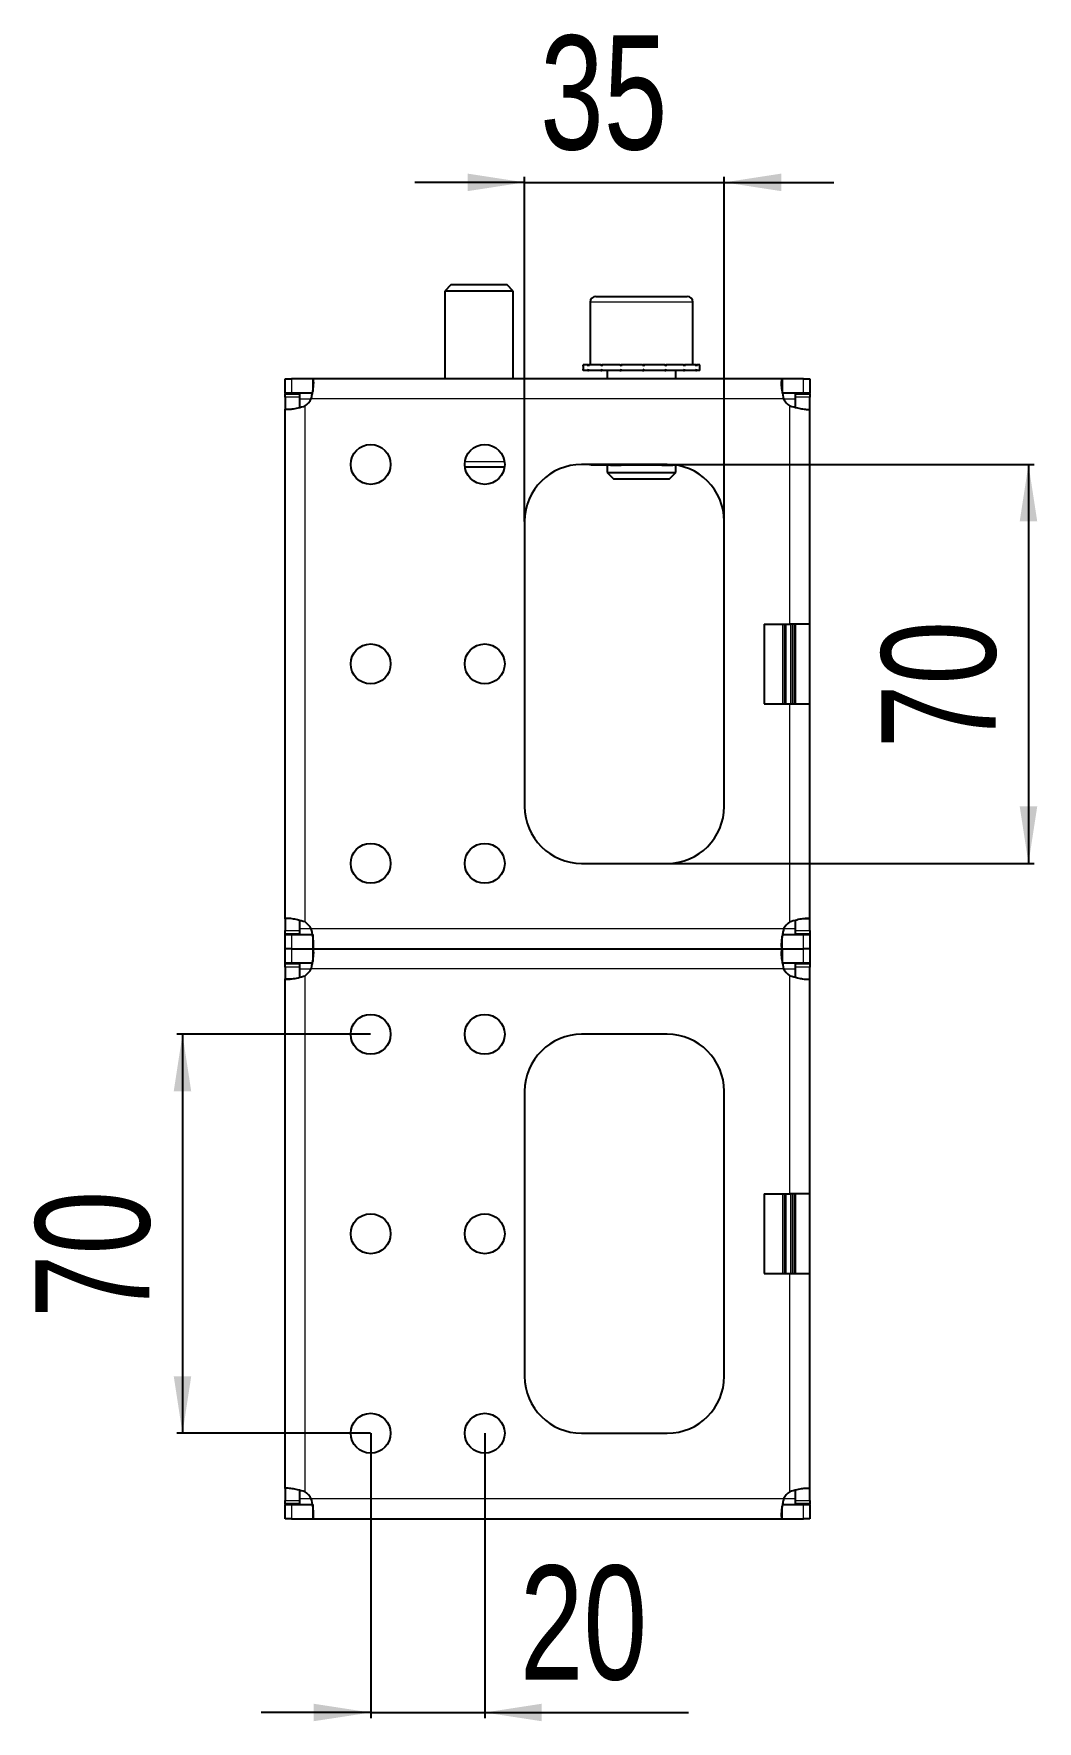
# Model space of a CAD drawing. Header units: millimetres. Extents: x 0 to 1721, y -57 to 598.
# Drawn here: x 1077 to 1253, y 253.8 to 550 of the extents above; entities that cross this region are included whole.
import ezdxf

# ---------------------------------------------------------------- set-up
doc = ezdxf.new("R2010")
doc.units = ezdxf.units.MM
doc.layers.add('FORMAT', color=7, linetype='Continuous')
doc.styles.add('SLDTEXTSTYLE0', font='TXT', dxfattribs={"width": 0.75})
doc.dimstyles.new('SLDDIMSTYLE0', dxfattribs={"dimtxt": 20, "dimasz": 10, "dimexe": 0, "dimexo": 0.0625, "dimgap": 5, "dimtad": 2, "dimdec": 1, "dimrnd": 1e-09, "dimzin": 12, "dimdsep": 46, "dimtxsty": 'SLDTEXTSTYLE0', "dimsah": 1, "dimcen": 0.09, "dimadec": 0, "dimazin": 3, "dimtfac": 1, "dimtofl": 0, "dimtmove": 0, "dimatfit": 3, "dimfxl": 0, "dimfrac": 2, "dimtolj": 1, "dimtzin": 12, "dimarcsym": 0})
doc.dimstyles.new('SLDDIMSTYLE1', dxfattribs={"dimtxt": 20, "dimasz": 10, "dimexe": 0, "dimexo": 0.0625, "dimgap": 5, "dimtad": 2, "dimdec": 1, "dimrnd": 1e-09, "dimzin": 12, "dimdsep": 46, "dimtxsty": 'SLDTEXTSTYLE0', "dimsah": 1, "dimcen": 0.09, "dimadec": 0, "dimazin": 3, "dimtfac": 1, "dimtmove": 0, "dimatfit": 0, "dimfxl": 0, "dimfrac": 2, "dimtolj": 1, "dimtzin": 12, "dimarcsym": 0})

# ---------------------------------------------------------------- blocks, each defined once
blk = doc.blocks.new('_D_7')
at = {"layer": 'FORMAT'}
for p, q in [((1188.14, 474.39), (1252.49, 474.39)), ((1251.49, 474.39), (1251.49, 404.39)), ((1188.14, 404.39), (1252.49, 404.39))]:
    blk.add_line(p, q, dxfattribs=at)
for points in [[(1251.49, 474.39), (1249.95, 464.39), (1253.03, 464.39)], [(1251.49, 404.39), (1253.03, 414.39), (1249.95, 414.39)]]:
    blk.add_solid(points, dxfattribs=at)
at = {"layer": 'FORMAT', "insert": (1225.71, 424.61), "char_height": 20, "attachment_point": 1, "rotation": 90, "style": 'SLDTEXTSTYLE0'}
blk.add_mtext('70', dxfattribs=at)
blk = doc.blocks.new('_D_8')
at = {"layer": 'FORMAT'}
for p, q in [((1163.13, 464.4), (1163.13, 524.89)), ((1198.13, 464.4), (1198.13, 524.89)), ((1163.13, 523.89), (1143.9, 523.89)), ((1163.13, 523.89), (1198.13, 523.89)), ((1198.13, 523.89), (1217.36, 523.89))]:
    blk.add_line(p, q, dxfattribs=at)
for points in [[(1163.13, 523.89), (1153.13, 525.43), (1153.13, 522.35)], [(1198.13, 523.89), (1208.13, 522.35), (1208.13, 525.43)]]:
    blk.add_solid(points, dxfattribs=at)
at = {"layer": 'FORMAT', "insert": (1165.85, 549.67), "char_height": 20, "attachment_point": 1, "style": 'SLDTEXTSTYLE0'}
blk.add_mtext('35', dxfattribs=at)
blk = doc.blocks.new('_D_9')
at = {"layer": 'FORMAT'}
for p, q in [((1136.13, 304.38), (1136.13, 254.38)), ((1156.13, 304.38), (1156.13, 254.38)), ((1136.13, 255.38), (1116.9, 255.38)), ((1136.13, 255.38), (1156.13, 255.38)), ((1156.13, 255.38), (1191.85, 255.38))]:
    blk.add_line(p, q, dxfattribs=at)
for points in [[(1136.13, 255.38), (1126.13, 256.92), (1126.13, 253.85)], [(1156.13, 255.38), (1166.13, 253.85), (1166.13, 256.92)]]:
    blk.add_solid(points, dxfattribs=at)
at = {"layer": 'FORMAT', "insert": (1162.29, 281.17), "char_height": 20, "attachment_point": 1, "style": 'SLDTEXTSTYLE0'}
blk.add_mtext('20', dxfattribs=at)
blk = doc.blocks.new('_D_10')
at = {"layer": 'FORMAT'}
for p, q in [((1136.12, 374.39), (1102.13, 374.39)), ((1103.13, 374.39), (1103.13, 304.39)), ((1136.12, 304.39), (1102.13, 304.39))]:
    blk.add_line(p, q, dxfattribs=at)
for points in [[(1103.13, 374.39), (1101.59, 364.39), (1104.66, 364.39)], [(1103.13, 304.39), (1104.66, 314.39), (1101.59, 314.39)]]:
    blk.add_solid(points, dxfattribs=at)
at = {"layer": 'FORMAT', "insert": (1077.34, 324.61), "char_height": 20, "attachment_point": 1, "rotation": 90, "style": 'SLDTEXTSTYLE0'}
blk.add_mtext('70', dxfattribs=at)

msp = doc.modelspace()

# ---------------------------------------------------------------- linework, layer by layer
at = {"color": 7, "linetype": 'Continuous', "lineweight": 25}
for p, q in [((1150.21, 505.89), (1149.13, 504.82)), ((1149.13, 504.82), (1149.13, 489.39)), ((1161.13, 504.82), (1149.13, 504.82)), ((1160.06, 505.89), (1150.21, 505.89)), ((1161.13, 504.82), (1160.06, 505.89)), ((1161.13, 489.39), (1161.13, 504.82)), ((1175.63, 503.89), (1183.45, 503.89)), ((1183.45, 503.89), (1191.63, 503.89)), ((1174.63, 502.89), (1174.63, 491.89)), ((1192.63, 491.89), (1192.63, 502.89)), ((1173.38, 491.89), (1173.38, 490.89)), ((1173.38, 491.89), (1173.39, 491.89)), ((1173.39, 491.89), (1173.39, 491.64)), ((1174.22, 491.89), (1173.39, 491.89)), ((1174.22, 491.89), (1174.32, 491.89)), ((1174.32, 491.89), (1174.32, 491.64)), ((1176.49, 491.89), (1174.32, 491.89)), ((1176.49, 491.89), (1176.67, 491.89)), ((1176.67, 491.89), (1176.67, 491.64)), ((1179.84, 491.89), (1176.67, 491.89)), ((1179.84, 491.89), (1180.08, 491.89)), ((1180.08, 491.89), (1180.08, 491.64)), ((1183.78, 491.89), (1180.08, 491.89)), ((1183.78, 491.89), (1183.85, 491.89)), ((1183.98, 491.89), (1184.03, 491.89)), ((1184.03, 491.89), (1184.03, 491.64)), ((1187.69, 491.89), (1184.03, 491.89)), ((1187.69, 491.89), (1187.92, 491.89)), ((1187.92, 491.89), (1187.92, 491.64)), ((1190.98, 491.89), (1187.92, 491.89)), ((1190.98, 491.89), (1191.15, 491.89)), ((1191.15, 491.89), (1191.15, 491.64)), ((1193.16, 491.89), (1191.15, 491.89)), ((1193.16, 491.89), (1193.25, 491.89)), ((1193.25, 491.89), (1193.25, 491.64)), ((1193.88, 491.89), (1193.25, 491.89)), ((1193.88, 490.89), (1193.88, 491.89)), ((1121.13, 486.89), (1121.13, 489.39)), ((1121.13, 489.39), (1122.24, 489.39)), ((1125.96, 489.39), (1122.24, 489.39)), ((1208.3, 489.39), (1125.96, 489.39)), ((1125.96, 489.39), (1125.96, 487.18)), ((1173.38, 490.89), (1173.39, 490.89)), ((1173.39, 490.89), (1173.39, 491.14)), ((1174.22, 490.89), (1173.39, 490.89)), ((1174.22, 490.89), (1174.32, 490.89)), ((1174.32, 490.89), (1174.32, 491.14)), ((1176.49, 490.89), (1174.32, 490.89)), ((1176.49, 490.89), (1176.67, 490.89)), ((1176.67, 490.89), (1176.67, 491.14)), ((1179.84, 490.89), (1176.67, 490.89)), ((1177.63, 490.89), (1177.63, 489.39)), ((1179.84, 490.89), (1180.08, 490.89)), ((1180.08, 490.89), (1180.08, 491.14)), ((1183.78, 490.89), (1180.08, 490.89)), ((1183.78, 490.89), (1183.93, 490.89)), ((1183.93, 490.89), (1184.03, 490.89)), ((1184.03, 490.89), (1184.03, 491.14)), ((1187.69, 490.89), (1184.03, 490.89)), ((1187.69, 490.89), (1187.92, 490.89)), ((1187.92, 490.89), (1187.92, 491.14)), ((1190.98, 490.89), (1187.92, 490.89)), ((1189.63, 489.39), (1189.63, 490.89)), ((1190.98, 490.89), (1191.15, 490.89)), ((1191.15, 490.89), (1191.15, 491.14)), ((1193.16, 490.89), (1191.15, 490.89)), ((1193.16, 490.89), (1193.25, 490.89)), ((1193.25, 490.89), (1193.25, 491.14)), ((1193.88, 490.89), (1193.25, 490.89)), ((1208.3, 489.39), (1208.3, 486.89)), ((1212.02, 489.39), (1208.3, 489.39)), ((1212.02, 489.39), (1213.13, 489.39)), ((1213.13, 489.39), (1213.13, 486.89)), ((1122.24, 486.89), (1121.13, 486.89)), ((1121.13, 486.89), (1121.13, 486.79)), ((1121.13, 486.79), (1123.63, 486.79)), ((1121.13, 486.18), (1121.13, 486.79)), ((1121.13, 486.18), (1121.13, 484.12)), ((1125.96, 486.89), (1122.24, 486.89)), ((1123.63, 486.79), (1123.63, 486.18)), ((1123.63, 486.18), (1123.63, 484.36)), ((1212.02, 486.89), (1208.3, 486.89)), ((1210.63, 486.79), (1213.13, 486.79)), ((1210.63, 486.18), (1210.63, 486.79)), ((1210.63, 484.34), (1210.63, 486.18)), ((1213.13, 486.89), (1212.02, 486.89)), ((1213.13, 486.79), (1213.13, 486.89)), ((1213.13, 486.79), (1213.13, 486.18)), ((1213.13, 484.12), (1213.13, 486.18)), ((1121.13, 394.67), (1121.13, 484.12)), ((1121.13, 484.12), (1122.22, 484.12)), ((1213.13, 446.39), (1213.13, 484.12)), ((1159.6, 473.89), (1152.67, 473.89)), ((1188.13, 474.39), (1173.13, 474.39)), ((1174.8, 474.29), (1174.78, 474.29)), ((1174.8, 474.29), (1174.8, 474.29)), ((1174.9, 474.29), (1174.8, 474.29)), ((1174.9, 474.39), (1174.9, 474.29)), ((1178.16, 474.29), (1174.9, 474.29)), ((1177.63, 474.29), (1177.63, 472.97)), ((1178.16, 474.29), (1180.06, 474.29)), ((1180.61, 474.29), (1180.06, 474.29)), ((1186.65, 474.29), (1180.61, 474.29)), ((1187.21, 474.29), (1186.65, 474.29)), ((1187.21, 474.29), (1189.11, 474.29)), ((1189.54, 474.29), (1189.11, 474.29)), ((1189.63, 472.97), (1189.63, 474.28)), ((1177.63, 472.97), (1178.71, 471.89)), ((1177.63, 472.97), (1183.49, 472.97)), ((1178.71, 471.89), (1183.52, 471.89)), ((1183.49, 472.97), (1189.63, 472.97)), ((1183.52, 471.89), (1188.56, 471.89)), ((1188.56, 471.89), (1189.63, 472.97)), ((1163.13, 464.39), (1163.13, 414.39)), ((1198.13, 414.39), (1198.13, 464.39)), ((1205.13, 446.39), (1209.63, 446.39)), ((1205.13, 446.39), (1205.13, 432.39)), ((1213.13, 446.39), (1209.63, 446.39)), ((1210.63, 432.39), (1210.63, 446.39)), ((1213.13, 432.39), (1213.13, 446.39)), ((1205.13, 432.39), (1209.63, 432.39)), ((1209.63, 432.39), (1213.13, 432.39)), ((1213.13, 394.67), (1213.13, 432.39)), ((1173.13, 404.39), (1188.13, 404.39)), ((1121.13, 394.67), (1121.13, 392.6)), ((1123.63, 394.44), (1123.63, 392.6)), ((1210.63, 392.6), (1210.63, 394.42)), ((1213.13, 394.67), (1212.04, 394.67)), ((1213.13, 392.6), (1213.13, 394.67)), ((1121.13, 391.99), (1121.13, 392.6)), ((1123.63, 391.99), (1121.13, 391.99)), ((1121.13, 391.99), (1121.13, 391.89)), ((1121.13, 389.39), (1121.13, 391.89)), ((1121.13, 391.89), (1122.24, 391.89)), ((1122.24, 391.89), (1125.96, 391.89)), ((1123.63, 392.6), (1123.63, 391.99)), ((1125.96, 391.89), (1125.96, 389.39)), ((1208.3, 391.89), (1212.02, 391.89)), ((1208.3, 389.39), (1208.3, 391.61)), ((1210.63, 391.99), (1210.63, 392.6)), ((1213.13, 391.99), (1210.63, 391.99)), ((1212.02, 391.89), (1213.13, 391.89)), ((1213.13, 392.6), (1213.13, 391.99)), ((1213.13, 391.89), (1213.13, 391.99)), ((1213.13, 391.89), (1213.13, 389.39)), ((1122.24, 389.39), (1121.13, 389.39)), ((1121.13, 386.89), (1121.13, 389.39)), ((1122.24, 389.39), (1125.96, 389.39)), ((1125.96, 389.39), (1208.3, 389.39)), ((1125.96, 389.39), (1125.96, 387.18)), ((1208.3, 389.39), (1212.02, 389.39)), ((1208.3, 389.39), (1208.3, 386.89)), ((1213.13, 389.39), (1212.02, 389.39)), ((1213.13, 389.39), (1213.13, 386.89)), ((1122.24, 386.89), (1121.13, 386.89)), ((1121.13, 386.89), (1121.13, 386.79)), ((1121.13, 386.79), (1123.63, 386.79)), ((1121.13, 386.18), (1121.13, 386.79)), ((1121.13, 386.18), (1121.13, 384.12)), ((1125.96, 386.89), (1122.24, 386.89)), ((1123.63, 386.79), (1123.63, 386.18)), ((1123.63, 386.18), (1123.63, 384.36)), ((1212.02, 386.89), (1208.3, 386.89)), ((1210.63, 386.79), (1213.13, 386.79)), ((1210.63, 386.18), (1210.63, 386.79)), ((1210.63, 384.34), (1210.63, 386.18)), ((1213.13, 386.89), (1212.02, 386.89)), ((1213.13, 386.79), (1213.13, 386.89)), ((1213.13, 386.79), (1213.13, 386.18)), ((1213.13, 384.12), (1213.13, 386.18)), ((1121.13, 294.67), (1121.13, 384.12)), ((1121.13, 384.12), (1122.22, 384.12)), ((1213.13, 346.39), (1213.13, 384.12)), ((1188.13, 374.39), (1173.13, 374.39)), ((1163.13, 364.39), (1163.13, 314.39)), ((1198.13, 314.39), (1198.13, 364.39)), ((1205.13, 346.39), (1209.63, 346.39)), ((1205.13, 346.39), (1205.13, 332.39)), ((1213.13, 346.39), (1209.63, 346.39)), ((1210.63, 332.39), (1210.63, 346.39)), ((1213.13, 332.39), (1213.13, 346.39)), ((1205.13, 332.39), (1209.63, 332.39)), ((1209.63, 332.39), (1213.13, 332.39)), ((1213.13, 294.67), (1213.13, 332.39)), ((1173.13, 304.39), (1188.13, 304.39)), ((1121.13, 294.67), (1121.13, 292.6)), ((1123.63, 294.44), (1123.63, 292.6)), ((1210.63, 292.6), (1210.63, 294.42)), ((1213.13, 294.67), (1212.04, 294.67)), ((1213.13, 292.6), (1213.13, 294.67)), ((1121.13, 291.99), (1121.13, 292.6)), ((1123.63, 291.99), (1121.13, 291.99)), ((1121.13, 291.99), (1121.13, 291.89)), ((1121.13, 289.39), (1121.13, 291.89)), ((1121.13, 291.89), (1122.24, 291.89)), ((1122.24, 291.89), (1125.96, 291.89)), ((1123.63, 292.6), (1123.63, 291.99)), ((1125.96, 291.89), (1125.96, 289.39)), ((1208.3, 291.89), (1212.02, 291.89)), ((1208.3, 289.39), (1208.3, 291.61)), ((1210.63, 291.99), (1210.63, 292.6)), ((1213.13, 291.99), (1210.63, 291.99)), ((1212.02, 291.89), (1213.13, 291.89)), ((1213.13, 292.6), (1213.13, 291.99)), ((1213.13, 291.89), (1213.13, 291.99)), ((1213.13, 291.89), (1213.13, 289.39)), ((1122.24, 289.39), (1121.13, 289.39)), ((1122.24, 289.39), (1125.96, 289.39)), ((1125.96, 289.39), (1208.3, 289.39)), ((1208.3, 289.39), (1212.02, 289.39)), ((1213.13, 289.39), (1212.02, 289.39))]:
    msp.add_line(p, q, dxfattribs=at)
at = {"color": 8, "linetype": 'Continuous', "lineweight": 18}
for p, q in [((1183.42, 502.89), (1174.63, 502.89)), ((1192.63, 502.89), (1183.42, 502.89)), ((1122.24, 489.39), (1122.24, 486.89)), ((1212.02, 486.89), (1212.02, 489.39)), ((1123.63, 486.18), (1121.13, 486.18)), ((1123.63, 485.89), (1125.72, 485.89)), ((1208.54, 485.89), (1125.72, 485.89)), ((1208.54, 485.89), (1210.63, 485.89)), ((1213.13, 486.18), (1210.63, 486.18)), ((1124.63, 394.11), (1124.63, 484.67)), ((1209.63, 446.39), (1209.63, 484.67)), ((1152.67, 474.89), (1159.6, 474.89)), ((1180.06, 474.39), (1180.06, 474.29)), ((1180.61, 474.39), (1180.61, 474.29)), ((1186.65, 474.39), (1186.65, 474.29)), ((1187.21, 474.39), (1187.21, 474.29)), ((1208.44, 432.39), (1208.44, 446.39)), ((1208.64, 446.39), (1208.64, 432.39)), ((1208.74, 432.39), (1208.74, 446.39)), ((1208.94, 446.39), (1208.94, 432.39)), ((1209.82, 432.39), (1209.82, 446.39)), ((1210.02, 446.39), (1210.02, 432.39)), ((1210.13, 432.39), (1210.13, 446.39)), ((1210.33, 446.39), (1210.33, 432.39)), ((1209.63, 394.11), (1209.63, 432.39)), ((1121.13, 392.6), (1123.63, 392.6)), ((1122.24, 391.89), (1122.24, 389.39)), ((1125.72, 392.89), (1123.63, 392.89)), ((1208.54, 392.89), (1125.72, 392.89)), ((1210.63, 392.89), (1208.54, 392.89)), ((1210.63, 392.6), (1213.13, 392.6)), ((1212.02, 389.39), (1212.02, 391.89)), ((1122.24, 389.39), (1122.24, 386.89)), ((1212.02, 386.89), (1212.02, 389.39)), ((1123.63, 386.18), (1121.13, 386.18)), ((1123.63, 385.89), (1125.72, 385.89)), ((1208.54, 385.89), (1125.72, 385.89)), ((1208.54, 385.89), (1210.63, 385.89)), ((1213.13, 386.18), (1210.63, 386.18)), ((1124.63, 294.11), (1124.63, 384.67)), ((1209.63, 346.39), (1209.63, 384.67)), ((1208.44, 332.39), (1208.44, 346.39)), ((1208.64, 346.39), (1208.64, 332.39)), ((1208.74, 332.39), (1208.74, 346.39)), ((1208.94, 346.39), (1208.94, 332.39)), ((1209.82, 332.39), (1209.82, 346.39)), ((1210.02, 346.39), (1210.02, 332.39)), ((1210.13, 332.39), (1210.13, 346.39)), ((1210.33, 346.39), (1210.33, 332.39)), ((1209.63, 294.11), (1209.63, 332.39)), ((1121.13, 292.6), (1123.63, 292.6)), ((1122.24, 291.89), (1122.24, 289.39)), ((1125.72, 292.89), (1123.63, 292.89)), ((1208.54, 292.89), (1125.72, 292.89)), ((1210.63, 292.89), (1208.54, 292.89)), ((1210.63, 292.6), (1213.13, 292.6)), ((1212.02, 289.39), (1212.02, 291.89))]:
    msp.add_line(p, q, dxfattribs=at)
at = {"color": 7, "linetype": 'Continuous', "lineweight": 25}
for centre in [(1136.13, 474.39), (1156.13, 474.39), (1136.13, 439.39), (1156.13, 439.39), (1136.13, 404.39), (1156.13, 404.39), (1136.13, 374.39), (1156.13, 374.39), (1136.13, 339.39), (1156.13, 339.39), (1136.13, 304.39), (1156.13, 304.39)]:
    msp.add_circle(centre, 3.5, dxfattribs=at)
for centre, radius, start, end in [((1175.63, 502.89), 1, 90, 180), ((1191.63, 502.89), 1, 0, 90), ((1122.63, 487.54), 3.5, 304.8499, 331.8729), ((1211.63, 487.54), 3.5, 208.1271, 235.1501), ((1173.13, 464.39), 10, 90, 180), ((1188.13, 464.39), 10, 360, 90), ((1173.13, 414.39), 10, 180, 270), ((1188.13, 414.39), 10, 270, 0), ((1122.63, 391.24), 3.5, 28.1271, 55.1501), ((1211.63, 391.24), 3.5, 124.8499, 151.8729), ((1122.63, 387.54), 3.5, 304.8499, 331.8729), ((1211.63, 387.54), 3.5, 208.1271, 235.1501), ((1173.13, 364.39), 10, 90, 180), ((1188.13, 364.39), 10, 360, 90), ((1173.13, 314.39), 10, 180, 270), ((1188.13, 314.39), 10, 270, 0), ((1122.63, 291.24), 3.5, 28.1271, 55.1501), ((1211.63, 291.24), 3.5, 124.8499, 151.8729)]:
    msp.add_arc(centre, radius, start, end, dxfattribs=at)
for points, knots in [([(1173.39, 491.64), (1173.39, 491.68), (1173.39, 491.75), (1173.38, 491.83), (1173.38, 491.87), (1173.38, 491.89)], [0, 0, 0, 0, 0.499981, 0.749988, 1, 1, 1, 1]), ([(1174.32, 491.64), (1174.3, 491.68), (1174.28, 491.75), (1174.24, 491.83), (1174.23, 491.87), (1174.22, 491.89)], [0, 0, 0, 0, 0.499981, 0.749988, 1, 1, 1, 1]), ([(1176.67, 491.64), (1176.64, 491.68), (1176.59, 491.75), (1176.53, 491.83), (1176.5, 491.87), (1176.49, 491.89)], [0, 0, 0, 0, 0.499981, 0.749988, 1, 1, 1, 1]), ([(1180.08, 491.64), (1180.04, 491.68), (1179.98, 491.75), (1179.9, 491.83), (1179.86, 491.87), (1179.84, 491.89)], [0, 0, 0, 0, 0.499981, 0.749988, 1, 1, 1, 1]), ([(1184.03, 491.64), (1183.99, 491.68), (1183.92, 491.75), (1183.84, 491.83), (1183.8, 491.87), (1183.78, 491.89)], [0, 0, 0, 0, 0.499981, 0.749988, 1, 1, 1, 1]), ([(1184.03, 491.64), (1184.01, 491.71), (1183.98, 491.84), (1183.94, 491.88), (1183.93, 491.89)], [0, 0, 0, 0, 0.561794, 1, 1, 1, 1]), ([(1187.92, 491.64), (1187.88, 491.68), (1187.82, 491.75), (1187.75, 491.83), (1187.71, 491.87), (1187.69, 491.89)], [0, 0, 0, 0, 0.499981, 0.749988, 1, 1, 1, 1]), ([(1191.15, 491.64), (1191.13, 491.68), (1191.08, 491.75), (1191.03, 491.83), (1191, 491.87), (1190.98, 491.89)], [0, 0, 0, 0, 0.499981, 0.749988, 1, 1, 1, 1]), ([(1193.25, 491.64), (1193.23, 491.68), (1193.21, 491.75), (1193.18, 491.83), (1193.16, 491.87), (1193.16, 491.89)], [0, 0, 0, 0, 0.499981, 0.749988, 1, 1, 1, 1]), ([(1125.72, 485.89), (1125.77, 486.15), (1125.87, 486.64), (1126.02, 487.46), (1126.12, 488.17), (1126.14, 488.74), (1126.12, 489.1), (1126.06, 489.34), (1126, 489.37), (1125.96, 489.39)], [0, 0, 0, 0, 0.144067, 0.271276, 0.474907, 0.597997, 0.726338, 0.860245, 1, 1, 1, 1]), ([(1173.38, 490.89), (1173.38, 490.91), (1173.38, 490.95), (1173.39, 491.04), (1173.39, 491.1), (1173.39, 491.14)], [0, 0, 0, 0, 0.25014, 0.50028, 1, 1, 1, 1]), ([(1174.22, 490.89), (1174.23, 490.91), (1174.24, 490.95), (1174.28, 491.04), (1174.3, 491.1), (1174.32, 491.14)], [0, 0, 0, 0, 0.25014, 0.50028, 1, 1, 1, 1]), ([(1176.49, 490.89), (1176.5, 490.91), (1176.53, 490.95), (1176.59, 491.04), (1176.64, 491.1), (1176.67, 491.14)], [0, 0, 0, 0, 0.25014, 0.50028, 1, 1, 1, 1]), ([(1179.84, 490.89), (1179.86, 490.91), (1179.9, 490.95), (1179.98, 491.04), (1180.04, 491.1), (1180.08, 491.14)], [0, 0, 0, 0, 0.25014, 0.50028, 1, 1, 1, 1]), ([(1183.78, 490.89), (1183.8, 490.91), (1183.84, 490.95), (1183.92, 491.04), (1183.99, 491.1), (1184.03, 491.14)], [0, 0, 0, 0, 0.25014, 0.50028, 1, 1, 1, 1]), ([(1184.03, 491.14), (1184.01, 491.07), (1183.98, 490.94), (1183.94, 490.91), (1183.93, 490.89)], [0, 0, 0, 0, 0.561794, 1, 1, 1, 1]), ([(1187.69, 490.89), (1187.71, 490.91), (1187.75, 490.95), (1187.82, 491.04), (1187.88, 491.1), (1187.92, 491.14)], [0, 0, 0, 0, 0.25014, 0.50028, 1, 1, 1, 1]), ([(1190.98, 490.89), (1191, 490.91), (1191.03, 490.95), (1191.08, 491.04), (1191.13, 491.1), (1191.15, 491.14)], [0, 0, 0, 0, 0.25014, 0.50028, 1, 1, 1, 1]), ([(1193.16, 490.89), (1193.16, 490.91), (1193.18, 490.95), (1193.21, 491.04), (1193.23, 491.1), (1193.25, 491.14)], [0, 0, 0, 0, 0.25014, 0.50028, 1, 1, 1, 1]), ([(1208.3, 489.39), (1208.27, 489.37), (1208.21, 489.33), (1208.14, 488.98), (1208.12, 488.31), (1208.26, 487.2), (1208.45, 486.34), (1208.54, 485.89)], [0, 0, 0, 0, 0.16069, 0.301312, 0.521951, 0.753573, 1, 1, 1, 1]), ([(1121.13, 484.12), (1121.16, 484.1), (1121.2, 484.07), (1121.6, 484.06), (1122.31, 484.1), (1123.41, 484.31), (1124.22, 484.55), (1124.63, 484.67)], [0, 0, 0, 0, 0.1708405, 0.3192172, 0.5481031, 0.7678223, 1, 1, 1, 1]), ([(1209.63, 484.67), (1210.09, 484.54), (1210.89, 484.33), (1211.8, 484.13), (1212.39, 484.06), (1212.79, 484.04), (1213.08, 484.06), (1213.11, 484.1), (1213.13, 484.12)], [0, 0, 0, 0, 0.2541487, 0.4482127, 0.5749082, 0.7088724, 0.8504677, 1, 1, 1, 1]), ([(1174.78, 474.29), (1174.74, 474.3), (1174.66, 474.3), (1174.52, 474.33), (1174.44, 474.38), (1174.42, 474.39)], [0, 0, 0, 0, 0.4181065, 0.8377329, 1, 1, 1, 1]), ([(1178.16, 474.29), (1178.09, 474.29), (1177.97, 474.3), (1177.91, 474.36), (1177.88, 474.39)], [0, 0, 0, 0, 0.594904, 1, 1, 1, 1]), ([(1124.63, 394.11), (1124.18, 394.24), (1123.37, 394.46), (1122.46, 394.65), (1121.87, 394.72), (1121.47, 394.74), (1121.19, 394.73), (1121.15, 394.69), (1121.13, 394.67)], [0, 0, 0, 0, 0.254149, 0.448213, 0.574908, 0.708872, 0.850468, 1, 1, 1, 1]), ([(1213.13, 394.67), (1213.11, 394.68), (1213.06, 394.71), (1212.66, 394.72), (1211.95, 394.68), (1210.85, 394.47), (1210.05, 394.23), (1209.63, 394.11)], [0, 0, 0, 0, 0.17084, 0.319217, 0.548103, 0.767822, 1, 1, 1, 1]), ([(1125.96, 389.39), (1125.99, 389.41), (1126.05, 389.45), (1126.12, 389.81), (1126.14, 390.47), (1126, 391.58), (1125.82, 392.45), (1125.72, 392.89)], [0, 0, 0, 0, 0.16069, 0.301312, 0.521951, 0.753573, 1, 1, 1, 1]), ([(1208.54, 392.89), (1208.49, 392.63), (1208.39, 392.14), (1208.25, 391.32), (1208.14, 390.61), (1208.13, 390.05), (1208.15, 389.69), (1208.2, 389.44), (1208.27, 389.41), (1208.3, 389.39)], [0, 0, 0, 0, 0.144067, 0.271276, 0.474907, 0.597997, 0.726338, 0.860245, 1, 1, 1, 1]), ([(1125.72, 385.89), (1125.77, 386.15), (1125.87, 386.64), (1126.02, 387.46), (1126.12, 388.17), (1126.14, 388.74), (1126.12, 389.1), (1126.06, 389.34), (1126, 389.37), (1125.96, 389.39)], [0, 0, 0, 0, 0.144067, 0.271276, 0.474907, 0.597997, 0.726338, 0.860245, 1, 1, 1, 1]), ([(1208.3, 389.39), (1208.27, 389.37), (1208.21, 389.33), (1208.14, 388.98), (1208.12, 388.31), (1208.26, 387.2), (1208.45, 386.34), (1208.54, 385.89)], [0, 0, 0, 0, 0.16069, 0.301312, 0.521951, 0.753573, 1, 1, 1, 1]), ([(1121.13, 384.12), (1121.16, 384.1), (1121.2, 384.07), (1121.6, 384.06), (1122.31, 384.1), (1123.41, 384.31), (1124.22, 384.55), (1124.63, 384.67)], [0, 0, 0, 0, 0.1708405, 0.3192172, 0.5481031, 0.7678223, 1, 1, 1, 1]), ([(1209.63, 384.67), (1210.09, 384.54), (1210.89, 384.33), (1211.8, 384.13), (1212.39, 384.06), (1212.79, 384.04), (1213.08, 384.06), (1213.11, 384.1), (1213.13, 384.12)], [0, 0, 0, 0, 0.2541487, 0.4482127, 0.5749082, 0.7088724, 0.8504677, 1, 1, 1, 1]), ([(1124.63, 294.11), (1124.18, 294.24), (1123.37, 294.46), (1122.46, 294.65), (1121.87, 294.72), (1121.47, 294.74), (1121.19, 294.73), (1121.15, 294.69), (1121.13, 294.67)], [0, 0, 0, 0, 0.254149, 0.448213, 0.574908, 0.708872, 0.850468, 1, 1, 1, 1]), ([(1213.13, 294.67), (1213.11, 294.68), (1213.06, 294.71), (1212.66, 294.72), (1211.95, 294.68), (1210.85, 294.47), (1210.05, 294.23), (1209.63, 294.11)], [0, 0, 0, 0, 0.17084, 0.319217, 0.548103, 0.767822, 1, 1, 1, 1]), ([(1125.96, 289.39), (1125.99, 289.41), (1126.05, 289.45), (1126.12, 289.81), (1126.14, 290.47), (1126, 291.58), (1125.82, 292.45), (1125.72, 292.89)], [0, 0, 0, 0, 0.16069, 0.301312, 0.521951, 0.753573, 1, 1, 1, 1]), ([(1208.54, 292.89), (1208.49, 292.63), (1208.39, 292.14), (1208.25, 291.32), (1208.14, 290.61), (1208.13, 290.05), (1208.15, 289.69), (1208.2, 289.44), (1208.27, 289.41), (1208.3, 289.39)], [0, 0, 0, 0, 0.144067, 0.271276, 0.474907, 0.597997, 0.726338, 0.860245, 1, 1, 1, 1])]:
    msp.add_open_spline(points, degree=3, knots=knots, dxfattribs=at)

# ---------------------------------------------------------------- dimensions: what is measured, and where the dimension line sits
at = {"layer": 'FORMAT'}
dim = msp.add_linear_dim(base=(1198.13, 523.89), p1=(1163.13, 464.39), p2=(1198.13, 464.39), dimstyle='SLDDIMSTYLE1', dxfattribs=at)
dim.commit()
dim.dimension.update_dxf_attribs({"geometry": '_D_8', "text_midpoint": (1180.63, 523.89), "dimtype": 160})
for base, p1, p2, angle, dimstyle, picture, middle in [((1251.49, 404.39), (1188.13, 474.39), (1188.13, 404.39), 90, 'SLDDIMSTYLE0', '_D_7', (1251.49, 439.39)), ((1103.13, 304.39), (1136.13, 374.39), (1136.13, 304.39), 90, 'SLDDIMSTYLE0', '_D_10', (1103.13, 339.39)), ((1156.13, 255.38), (1136.13, 304.39), (1156.13, 304.39), 0, 'SLDDIMSTYLE1', '_D_9', (1177.07, 255.38))]:
    dim = msp.add_linear_dim(base=base, p1=p1, p2=p2, angle=angle, dimstyle=dimstyle, dxfattribs=at)
    dim.commit()
    dim.dimension.update_dxf_attribs({"geometry": picture, "text_midpoint": middle, "dimtype": 160})

doc.saveas('drawing.dxf')
